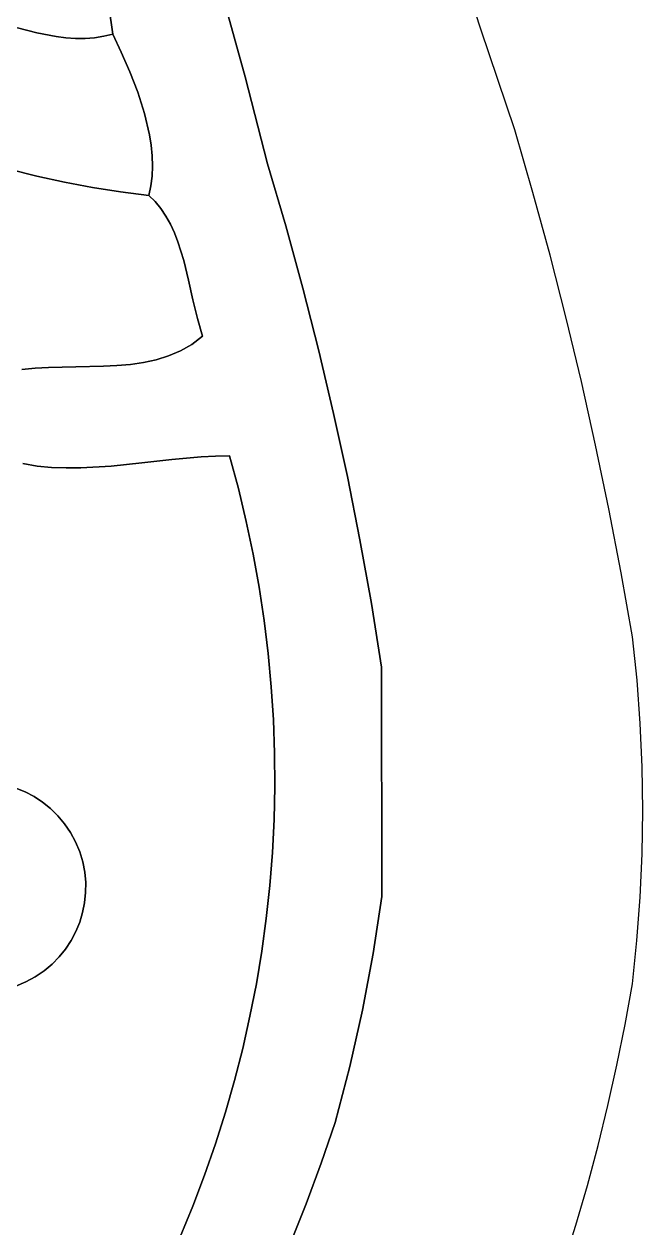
# Model space of a CAD drawing. Header units: inches. Extents: x 36.3 to 71.4, y 17.4 to 61.7.
# Drawn here: x 65.167 to 67.589, y 21.181 to 25.893 of the extents above; entities that cross this region are included whole.
import ezdxf

# ---------------------------------------------------------------- set-up
doc = ezdxf.new("R2010")
doc.units = ezdxf.units.IN
doc.layers.add('SURFACES_FOR_SKETCHUP', color=7, linetype='Continuous')

msp = doc.modelspace()

# ---------------------------------------------------------------- linework, layer by layer
at = {"layer": 'SURFACES_FOR_SKETCHUP'}
for points, invisible_edges in [([(66.0331, 25.686), (66.8279, 26.2682), (65.9387, 26.0247)], 3), ([(66.8279, 26.2682), (66.0331, 25.686), (66.9545, 25.8724)], 3), ([(65.1422, 25.878), (65.4603, 26.1733), (65.0677, 25.9019)], 3), ([(65.2177, 25.8579), (65.4603, 26.1733), (65.1422, 25.878)], 3), ([(65.4603, 26.1733), (65.2177, 25.8579), (65.4815, 26.0674)], 3), ([(65.2934, 25.8434), (65.4815, 26.0674), (65.2177, 25.8579)], 3), ([(65.2934, 25.8434), (65.3312, 25.8389), (65.4815, 26.0674)], 10), ([(65.4996, 25.9609), (65.4815, 26.0674), (65.3312, 25.8389)], 10), ([(65.4996, 25.9609), (65.5146, 25.8538), (65.9387, 26.0247)], 10), ([(65.548, 25.7826), (65.9387, 26.0247), (65.5146, 25.8538)], 3), ([(65.5813, 25.7061), (65.9387, 26.0247), (65.548, 25.7826)], 3), ([(65.9387, 26.0247), (65.5813, 25.7061), (66.0331, 25.686)], 3), ([(65.3312, 25.8389), (65.3687, 25.8366), (65.4996, 25.9609)], 10), ([(65.3687, 25.8366), (65.4059, 25.8367), (65.4996, 25.9609)], 10), ([(65.4059, 25.8367), (65.4426, 25.8394), (65.4996, 25.9609)], 10), ([(65.4426, 25.8394), (65.4789, 25.845), (65.4996, 25.9609)], 10), ([(65.5146, 25.8538), (65.4996, 25.9609), (65.4789, 25.845)], 2), ([(65.2177, 25.8579), (65.1422, 25.878), (65.0017, 25.3546)], 10), ([(66.1204, 25.3454), (66.9545, 25.8724), (66.0331, 25.686)], 3), ([(66.9545, 25.8724), (66.1204, 25.3454), (67.0873, 25.4787)], 3), ([(65.0017, 25.3546), (65.1088, 25.3245), (65.2177, 25.8579)], 10), ([(65.2934, 25.8434), (65.2177, 25.8579), (65.1088, 25.3245)], 10), ([(65.1088, 25.3245), (65.2167, 25.2975), (65.2934, 25.8434)], 10), ([(65.3312, 25.8389), (65.2934, 25.8434), (65.2167, 25.2975)], 10), ([(65.2167, 25.2975), (65.3253, 25.2737), (65.3312, 25.8389)], 10), ([(65.3687, 25.8366), (65.3312, 25.8389), (65.3253, 25.2737)], 10), ([(65.6123, 25.6257), (65.3687, 25.8366), (65.3253, 25.2737)], 11), ([(65.3687, 25.8366), (65.5813, 25.7061), (65.4059, 25.8367)], 3), ([(65.5813, 25.7061), (65.3687, 25.8366), (65.6123, 25.6257)], 3), ([(65.548, 25.7826), (65.4426, 25.8394), (65.4059, 25.8367)], 9), ([(65.548, 25.7826), (65.4059, 25.8367), (65.5813, 25.7061)], 3), ([(65.548, 25.7826), (65.4789, 25.845), (65.4426, 25.8394)], 9), ([(65.548, 25.7826), (65.5146, 25.8538), (65.4789, 25.845)], 8), ([(65.6123, 25.6257), (66.0331, 25.686), (65.5813, 25.7061)], 3), ([(65.6387, 25.543), (66.0331, 25.686), (65.6123, 25.6257)], 3), ([(65.6584, 25.4597), (66.0331, 25.686), (65.6387, 25.543)], 3), ([(65.6584, 25.4597), (65.6651, 25.4183), (66.0331, 25.686)], 10), ([(66.0331, 25.686), (65.6651, 25.4183), (66.1204, 25.3454)], 3), ([(65.6123, 25.6257), (65.3253, 25.2737), (65.6387, 25.543)], 3), ([(65.4346, 25.2531), (65.6387, 25.543), (65.3253, 25.2737)], 3), ([(65.6387, 25.543), (65.4346, 25.2531), (65.6584, 25.4597)], 3), ([(65.6584, 25.4597), (65.4346, 25.2531), (65.6651, 25.4183)], 3), ([(66.1916, 25.1028), (67.0873, 25.4787), (66.1204, 25.3454)], 3), ([(67.0873, 25.4787), (66.1916, 25.1028), (67.1583, 25.2338)], 3), ([(65.5446, 25.2358), (65.6651, 25.4183), (65.4346, 25.2531)], 3), ([(65.6651, 25.4183), (65.5446, 25.2358), (65.6692, 25.3774)], 3), ([(65.6651, 25.4183), (65.6692, 25.3774), (66.1204, 25.3454)], 10), ([(65.6692, 25.3774), (65.5446, 25.2358), (65.6705, 25.337)], 3), ([(65.6692, 25.3774), (65.6705, 25.337), (66.1204, 25.3454)], 10), ([(65.1088, 25.3245), (64.874, 24.7561), (65.2167, 25.2975)], 3), ([(65.6688, 25.2975), (65.6705, 25.337), (65.5446, 25.2358)], 10), ([(65.6688, 25.2975), (65.7028, 25.1707), (66.1204, 25.3454)], 11), ([(65.6705, 25.337), (65.6688, 25.2975), (66.1204, 25.3454)], 10), ([(65.7226, 25.1412), (66.1204, 25.3454), (65.7028, 25.1707)], 3), ([(65.7401, 25.1095), (66.1204, 25.3454), (65.7226, 25.1412)], 3), ([(65.7555, 25.0759), (66.1204, 25.3454), (65.7401, 25.1095)], 3), ([(66.1204, 25.3454), (65.7555, 25.0759), (66.1916, 25.1028)], 3), ([(64.874, 24.7561), (64.9415, 24.6822), (65.2167, 25.2975)], 10), ([(65.3253, 25.2737), (65.2167, 25.2975), (64.9415, 24.6822)], 10), ([(65.263, 24.5489), (65.3253, 25.2737), (64.9415, 24.6822)], 11), ([(65.3703, 24.5514), (65.3253, 25.2737), (65.263, 24.5489)], 3), ([(65.3253, 25.2737), (65.3703, 24.5514), (65.4346, 25.2531)], 3), ([(65.6637, 25.259), (65.6688, 25.2975), (65.5446, 25.2358)], 10), ([(65.655, 25.2218), (65.6637, 25.259), (65.5446, 25.2358)], 2), ([(65.6637, 25.259), (65.655, 25.2218), (65.6803, 25.1977)], 8), ([(65.6637, 25.259), (65.7028, 25.1707), (65.6688, 25.2975)], 3), ([(65.6637, 25.259), (65.6803, 25.1977), (65.7028, 25.1707)], 9), ([(65.4779, 24.5533), (65.4346, 25.2531), (65.3703, 24.5514)], 3), ([(65.4346, 25.2531), (65.4779, 24.5533), (65.5446, 25.2358)], 3), ([(65.7921, 24.9668), (65.5446, 25.2358), (65.4779, 24.5533)], 11), ([(65.6803, 25.1977), (65.655, 25.2218), (65.5446, 25.2358)], 8), ([(65.7226, 25.1412), (65.7028, 25.1707), (65.5446, 25.2358)], 10), ([(65.7555, 25.0759), (65.7401, 25.1095), (65.5446, 25.2358)], 10), ([(65.7921, 24.9668), (65.7692, 25.0407), (65.5446, 25.2358)], 10), ([(65.6803, 25.1977), (65.5446, 25.2358), (65.7028, 25.1707)], 3), ([(65.7401, 25.1095), (65.7226, 25.1412), (65.5446, 25.2358)], 10), ([(65.7692, 25.0407), (65.7555, 25.0759), (65.5446, 25.2358)], 10), ([(66.2585, 24.8591), (67.1583, 25.2338), (66.1916, 25.1028)], 3), ([(67.1583, 25.2338), (66.2585, 24.8591), (67.2255, 24.9879)], 3), ([(65.7692, 25.0407), (66.1916, 25.1028), (65.7555, 25.0759)], 3), ([(65.7921, 24.9668), (66.1916, 25.1028), (65.7692, 25.0407)], 3), ([(65.811, 24.8904), (66.1916, 25.1028), (65.7921, 24.9668)], 3), ([(66.1916, 25.1028), (65.811, 24.8904), (66.2585, 24.8591)], 3), ([(66.3209, 24.6143), (67.2255, 24.9879), (66.2585, 24.8591)], 3), ([(67.2255, 24.9879), (66.3209, 24.6143), (67.2889, 24.7411)], 3), ([(65.531, 24.5558), (65.7921, 24.9668), (65.4779, 24.5533)], 3), ([(65.811, 24.8904), (65.7921, 24.9668), (65.531, 24.5558)], 10), ([(65.531, 24.5558), (65.5834, 24.5604), (65.811, 24.8904)], 10), ([(65.5834, 24.5604), (65.6347, 24.5678), (65.811, 24.8904)], 10), ([(65.8282, 24.8139), (65.811, 24.8904), (65.6347, 24.5678)], 10), ([(65.8282, 24.8139), (66.2585, 24.8591), (65.811, 24.8904)], 3), ([(65.8457, 24.7399), (66.2585, 24.8591), (65.8282, 24.8139)], 3), ([(65.8657, 24.6709), (66.2585, 24.8591), (65.8457, 24.7399)], 3), ([(66.2585, 24.8591), (65.8657, 24.6709), (66.3209, 24.6143)], 3), ([(65.6347, 24.5678), (65.6847, 24.5786), (65.8282, 24.8139)], 10), ([(65.6847, 24.5786), (65.7331, 24.5936), (65.8282, 24.8139)], 10), ([(65.8457, 24.7399), (65.8282, 24.8139), (65.7331, 24.5936)], 10), ([(65.7331, 24.5936), (65.7796, 24.6135), (65.8457, 24.7399)], 10), ([(65.8239, 24.639), (65.8457, 24.7399), (65.7796, 24.6135)], 3), ([(65.8239, 24.639), (65.8657, 24.6709), (65.8457, 24.7399)], 8), ([(66.3789, 24.3684), (67.2889, 24.7411), (66.3209, 24.6143)], 3), ([(67.2889, 24.7411), (66.3789, 24.3684), (67.3484, 24.4933)], 3), ([(65.003, 24.6032), (65.2102, 24.5457), (64.9415, 24.6822)], 3), ([(65.263, 24.5489), (64.9415, 24.6822), (65.2102, 24.5457)], 3), ([(65.8657, 24.6709), (65.8239, 24.639), (65.971, 24.2026)], 10), ([(65.971, 24.2026), (66.3209, 24.6143), (65.8657, 24.6709)], 11), ([(65.003, 24.6032), (65.1582, 24.5402), (65.2102, 24.5457)], 9), ([(65.7331, 24.5936), (65.8607, 24.1988), (65.7796, 24.6135)], 3), ([(65.7796, 24.6135), (65.9166, 24.2018), (65.8239, 24.639)], 3), ([(65.9166, 24.2018), (65.7796, 24.6135), (65.8607, 24.1988)], 3), ([(65.971, 24.2026), (65.8239, 24.639), (65.9166, 24.2018)], 3), ([(66.3209, 24.6143), (65.971, 24.2026), (66.3789, 24.3684)], 3), ([(65.263, 24.5489), (65.3318, 24.1552), (65.3703, 24.5514)], 3), ([(65.3901, 24.1557), (65.3703, 24.5514), (65.3318, 24.1552)], 3), ([(65.3703, 24.5514), (65.3901, 24.1557), (65.4779, 24.5533)], 3), ([(65.5085, 24.1628), (65.4779, 24.5533), (65.3901, 24.1557)], 3), ([(65.4779, 24.5533), (65.5085, 24.1628), (65.531, 24.5558)], 3), ([(65.6276, 24.175), (65.531, 24.5558), (65.5085, 24.1628)], 3), ([(65.531, 24.5558), (65.6276, 24.175), (65.5834, 24.5604)], 3), ([(65.5834, 24.5604), (65.6276, 24.175), (65.6347, 24.5678)], 3), ([(65.7457, 24.1883), (65.6347, 24.5678), (65.6276, 24.175)], 3), ([(65.6347, 24.5678), (65.7457, 24.1883), (65.6847, 24.5786)], 3), ([(65.6847, 24.5786), (65.7457, 24.1883), (65.7331, 24.5936)], 3), ([(65.8607, 24.1988), (65.7331, 24.5936), (65.7457, 24.1883)], 3), ([(65.1582, 24.5402), (65.1631, 24.1721), (65.2102, 24.5457)], 3), ([(65.218, 24.1629), (65.2102, 24.5457), (65.1631, 24.1721)], 3), ([(65.2102, 24.5457), (65.218, 24.1629), (65.263, 24.5489)], 3), ([(65.2743, 24.1574), (65.263, 24.5489), (65.218, 24.1629)], 3), ([(65.3318, 24.1552), (65.263, 24.5489), (65.2743, 24.1574)], 3), ([(66.4325, 24.1215), (67.3484, 24.4933), (66.3789, 24.3684)], 3), ([(67.3484, 24.4933), (66.4325, 24.1215), (67.4041, 24.2446)], 3), ([(66.3789, 24.3684), (65.971, 24.2026), (66.4325, 24.1215)], 3), ([(66.4817, 23.8737), (67.4041, 24.2446), (66.4325, 24.1215)], 3), ([(67.4041, 24.2446), (66.4817, 23.8737), (67.456, 23.9951)], 3), ([(65.5085, 24.1628), (66.0641, 23.8174), (65.6276, 24.175)], 3), ([(65.6276, 24.175), (66.0369, 23.9463), (65.7457, 24.1883)], 3), ([(66.0369, 23.9463), (65.6276, 24.175), (66.0641, 23.8174)], 3), ([(65.8607, 24.1988), (65.7457, 24.1883), (66.0059, 24.0747)], 10), ([(66.0369, 23.9463), (66.0059, 24.0747), (65.7457, 24.1883)], 10), ([(65.9166, 24.2018), (65.8607, 24.1988), (66.0059, 24.0747)], 10), ([(65.971, 24.2026), (65.9166, 24.2018), (66.0059, 24.0747)], 2), ([(66.0059, 24.0747), (66.4325, 24.1215), (65.971, 24.2026)], 3), ([(64.8875, 23.8607), (65.1718, 22.8872), (65.3901, 24.1557)], 11), ([(65.3318, 24.1552), (64.8875, 23.8607), (65.3901, 24.1557)], 3), ([(64.8875, 23.8607), (65.3318, 24.1552), (64.9509, 23.9708)], 3), ([(64.9509, 23.9708), (65.218, 24.1629), (65.0078, 24.0852)], 3), ([(65.218, 24.1629), (64.9509, 23.9708), (65.2743, 24.1574)], 3), ([(65.2743, 24.1574), (64.9509, 23.9708), (65.3318, 24.1552)], 3), ([(65.1631, 24.1721), (65.0078, 24.0852), (65.218, 24.1629)], 3), ([(65.1718, 22.8872), (66.107, 23.5585), (65.3901, 24.1557)], 11), ([(65.3901, 24.1557), (66.0875, 23.6881), (65.5085, 24.1628)], 3), ([(66.0875, 23.6881), (65.3901, 24.1557), (66.107, 23.5585)], 3), ([(66.0641, 23.8174), (65.5085, 24.1628), (66.0875, 23.6881)], 3), ([(66.0369, 23.9463), (66.4325, 24.1215), (66.0059, 24.0747)], 3), ([(66.4325, 24.1215), (66.0369, 23.9463), (66.4817, 23.8737)], 3), ([(66.5265, 23.625), (67.456, 23.9951), (66.4817, 23.8737)], 3), ([(67.456, 23.9951), (66.5265, 23.625), (67.5041, 23.7447)], 3), ([(66.0641, 23.8174), (66.4817, 23.8737), (66.0369, 23.9463)], 3), ([(65.1718, 22.8872), (64.8875, 23.8607), (65.1353, 22.9022)], 3), ([(66.0875, 23.6881), (66.4817, 23.8737), (66.0641, 23.8174)], 3), ([(66.4817, 23.8737), (66.0875, 23.6881), (66.5265, 23.625)], 3), ([(66.5265, 23.625), (66.5667, 23.3754), (67.5041, 23.7447)], 10), ([(67.5041, 23.7447), (66.5667, 23.3754), (67.5483, 23.4936)], 3), ([(66.107, 23.5585), (66.5265, 23.625), (66.0875, 23.6881)], 3), ([(66.1228, 23.4288), (66.5265, 23.625), (66.107, 23.5585)], 3), ([(66.5265, 23.625), (66.1228, 23.4288), (66.5667, 23.3754)], 3), ([(65.2068, 22.8688), (66.107, 23.5585), (65.1718, 22.8872)], 3), ([(66.107, 23.5585), (65.2068, 22.8688), (66.1228, 23.4288)], 3), ([(67.5662, 23.3244), (67.5483, 23.4936), (66.5667, 23.3754)], 10), ([(65.24, 22.847), (66.1228, 23.4288), (65.2068, 22.8688)], 3), ([(66.1228, 23.4288), (65.24, 22.847), (66.1349, 23.2988)], 3), ([(66.1349, 23.2988), (66.5667, 23.3754), (66.1228, 23.4288)], 3), ([(66.1432, 23.1688), (66.5667, 23.3754), (66.1349, 23.2988)], 3), ([(66.1477, 23.0389), (66.5667, 23.3754), (66.1432, 23.1688)], 3), ([(66.1486, 22.909), (66.5667, 23.3754), (66.1477, 23.0389)], 3), ([(66.5667, 23.3754), (66.1486, 22.909), (66.5672, 22.4783)], 3), ([(67.5789, 23.1547), (67.5662, 23.3244), (66.5667, 23.3754)], 10), ([(67.5866, 22.9849), (67.5789, 23.1547), (66.5667, 23.3754)], 10), ([(66.5667, 23.3754), (66.5672, 22.4783), (67.5866, 22.9849)], 10), ([(65.2711, 22.822), (66.1349, 23.2988), (65.24, 22.847)], 3), ([(66.1349, 23.2988), (65.2711, 22.822), (66.1432, 23.1688)], 3), ([(65.2998, 22.7938), (66.1432, 23.1688), (65.2711, 22.822)], 3), ([(66.1432, 23.1688), (65.2998, 22.7938), (66.1477, 23.0389)], 3), ([(65.3258, 22.7626), (66.1477, 23.0389), (65.2998, 22.7938)], 3), ([(65.349, 22.7284), (66.1477, 23.0389), (65.3258, 22.7626)], 3), ([(66.1477, 23.0389), (65.349, 22.7284), (66.1486, 22.909)], 3), ([(67.5891, 22.8149), (67.5866, 22.9849), (66.5672, 22.4783)], 10), ([(65.369, 22.6913), (65.1353, 22.9022), (64.821, 22.8861)], 11), ([(65.1353, 22.9022), (65.369, 22.6913), (65.1718, 22.8872)], 3), ([(65.369, 22.6913), (66.1486, 22.909), (65.349, 22.7284)], 3), ([(66.1486, 22.909), (65.369, 22.6913), (66.1457, 22.7793)], 3), ([(66.1457, 22.7793), (66.5672, 22.4783), (66.1486, 22.909)], 3), ([(64.6262, 22.3381), (65.1742, 22.1433), (64.821, 22.8861)], 11), ([(65.369, 22.6913), (64.821, 22.8861), (65.1742, 22.1433)], 11), ([(65.369, 22.6913), (65.349, 22.7284), (65.1718, 22.8872)], 10), ([(65.1718, 22.8872), (65.349, 22.7284), (65.2068, 22.8688)], 3), ([(65.2068, 22.8688), (65.349, 22.7284), (65.24, 22.847)], 3), ([(65.2711, 22.822), (65.24, 22.847), (65.3258, 22.7626)], 10), ([(65.349, 22.7284), (65.3258, 22.7626), (65.24, 22.847)], 10), ([(65.3258, 22.7626), (65.2998, 22.7938), (65.2711, 22.822)], 8), ([(67.5865, 22.6449), (67.5891, 22.8149), (66.5672, 22.4783)], 10), ([(65.3851, 22.6524), (66.1457, 22.7793), (65.369, 22.6913)], 3), ([(65.397, 22.6129), (66.1457, 22.7793), (65.3851, 22.6524)], 3), ([(66.1457, 22.7793), (65.397, 22.6129), (66.1391, 22.6499)], 3), ([(66.1391, 22.6499), (66.5672, 22.4783), (66.1457, 22.7793)], 3), ([(65.1742, 22.1433), (65.3851, 22.377), (65.369, 22.6913)], 11), ([(65.3851, 22.377), (65.3965, 22.4148), (65.369, 22.6913)], 10), ([(65.3851, 22.6524), (65.369, 22.6913), (65.3965, 22.4148)], 10), ([(65.4043, 22.4535), (65.4084, 22.493), (65.3851, 22.6524)], 10), ([(65.3851, 22.6524), (65.4084, 22.493), (65.397, 22.6129)], 3), ([(65.3965, 22.4148), (65.4043, 22.4535), (65.3851, 22.6524)], 10), ([(65.4048, 22.5729), (66.1391, 22.6499), (65.397, 22.6129)], 3), ([(66.1391, 22.6499), (65.4048, 22.5729), (66.1289, 22.5208)], 3), ([(66.1391, 22.6499), (66.1289, 22.5208), (66.5672, 22.4783)], 10), ([(67.5865, 22.6449), (66.5672, 22.4783), (67.5787, 22.475)], 3), ([(65.4086, 22.5329), (65.397, 22.6129), (65.4084, 22.493)], 3), ([(65.4086, 22.5329), (65.4048, 22.5729), (65.397, 22.6129)], 8), ([(65.4086, 22.5329), (66.1289, 22.5208), (65.4048, 22.5729)], 3), ([(65.4084, 22.493), (66.1289, 22.5208), (65.4086, 22.5329)], 3), ([(65.4043, 22.4535), (66.115, 22.3921), (65.4084, 22.493)], 3), ([(66.1289, 22.5208), (65.4084, 22.493), (66.115, 22.3921)], 3), ([(66.1289, 22.5208), (66.115, 22.3921), (66.5672, 22.4783)], 10), ([(66.5336, 22.2547), (66.5672, 22.4783), (66.115, 22.3921)], 10), ([(66.5336, 22.2547), (67.5659, 22.3054), (66.5672, 22.4783)], 3), ([(67.5787, 22.475), (66.5672, 22.4783), (67.5659, 22.3054)], 3), ([(65.3965, 22.4148), (66.0975, 22.2639), (65.4043, 22.4535)], 3), ([(66.115, 22.3921), (65.4043, 22.4535), (66.0975, 22.2639)], 3), ([(65.3851, 22.377), (66.0975, 22.2639), (65.3965, 22.4148)], 3), ([(66.115, 22.3921), (66.0975, 22.2639), (66.5336, 22.2547)], 10), ([(64.6262, 22.3381), (64.8599, 22.1272), (65.1742, 22.1433)], 11), ([(65.3851, 22.377), (65.1742, 22.1433), (65.3701, 22.3405)], 3), ([(65.1742, 22.1433), (65.2113, 22.1633), (65.3701, 22.3405)], 10), ([(65.3701, 22.3405), (65.2113, 22.1633), (65.3517, 22.3055)], 3), ([(65.3701, 22.3405), (65.3517, 22.3055), (66.0763, 22.1363)], 10), ([(65.3701, 22.3405), (66.0763, 22.1363), (65.3851, 22.377)], 3), ([(66.0763, 22.1363), (66.0975, 22.2639), (65.3851, 22.377)], 10), ([(65.3517, 22.3055), (65.2113, 22.1633), (65.3299, 22.2723)], 3), ([(65.3299, 22.2723), (66.0515, 22.0093), (65.3517, 22.3055)], 3), ([(66.0763, 22.1363), (65.3517, 22.3055), (66.0515, 22.0093)], 3), ([(67.5659, 22.3054), (66.5336, 22.2547), (67.5479, 22.1362)], 3), ([(65.2113, 22.1633), (65.2455, 22.1865), (65.3299, 22.2723)], 10), ([(65.3049, 22.2413), (65.3299, 22.2723), (65.2455, 22.1865)], 10), ([(65.2455, 22.1865), (65.2767, 22.2125), (65.3049, 22.2413)], 8), ([(65.2767, 22.2125), (66.0231, 21.8831), (65.3049, 22.2413)], 3), ([(65.3049, 22.2413), (66.0231, 21.8831), (65.3299, 22.2723)], 3), ([(66.0515, 22.0093), (65.3299, 22.2723), (66.0231, 21.8831)], 3), ([(66.0975, 22.2639), (66.0763, 22.1363), (66.4919, 22.0324)], 10), ([(66.4919, 22.0324), (66.5336, 22.2547), (66.0975, 22.2639)], 10), ([(66.5336, 22.2547), (66.4919, 22.0324), (67.5194, 21.9768)], 10), ([(67.5194, 21.9768), (67.5479, 22.1362), (66.5336, 22.2547)], 10), ([(65.2455, 22.1865), (65.9911, 21.7577), (65.2767, 22.2125)], 3), ([(66.0231, 21.8831), (65.2767, 22.2125), (65.9911, 21.7577)], 3), ([(65.1742, 22.1433), (65.9163, 21.5096), (65.2113, 22.1633)], 3), ([(65.2113, 22.1633), (65.9555, 21.6332), (65.2455, 22.1865)], 3), ([(65.9555, 21.6332), (65.2113, 22.1633), (65.9163, 21.5096)], 3), ([(65.9911, 21.7577), (65.2455, 22.1865), (65.9555, 21.6332)], 3), ([(64.7085, 21.2525), (65.8274, 21.2658), (65.0958, 22.1153)], 11), ([(64.8599, 22.1272), (64.8977, 22.1158), (65.1742, 22.1433)], 10), ([(65.1353, 22.1272), (65.1742, 22.1433), (64.8977, 22.1158)], 10), ([(65.0958, 22.1153), (65.8736, 21.3872), (65.1353, 22.1272)], 3), ([(65.8736, 21.3872), (65.0958, 22.1153), (65.8274, 21.2658)], 3), ([(65.1353, 22.1272), (65.8736, 21.3872), (65.1742, 22.1433)], 3), ([(65.9163, 21.5096), (65.1742, 22.1433), (65.8736, 21.3872)], 3), ([(66.0763, 22.1363), (66.0515, 22.0093), (66.4919, 22.0324)], 10), ([(66.0231, 21.8831), (66.4423, 21.8118), (66.0515, 22.0093)], 3), ([(66.4919, 22.0324), (66.0515, 22.0093), (66.4423, 21.8118)], 3), ([(66.4919, 22.0324), (66.4423, 21.8118), (67.4522, 21.6602)], 10), ([(67.4522, 21.6602), (67.4875, 21.8181), (66.4919, 22.0324)], 10), ([(67.4875, 21.8181), (67.5194, 21.9768), (66.4919, 22.0324)], 10), ([(65.9911, 21.7577), (66.4423, 21.8118), (66.0231, 21.8831)], 3), ([(66.4423, 21.8118), (65.9911, 21.7577), (66.3848, 21.5931)], 3), ([(66.4423, 21.8118), (66.3848, 21.5931), (67.4136, 21.5032)], 10), ([(67.4136, 21.5032), (67.4522, 21.6602), (66.4423, 21.8118)], 10), ([(65.9911, 21.7577), (65.9555, 21.6332), (66.3848, 21.5931)], 10), ([(65.9555, 21.6332), (65.9163, 21.5096), (66.3294, 21.4336)], 10), ([(66.3294, 21.4336), (66.3848, 21.5931), (65.9555, 21.6332)], 10), ([(66.3848, 21.5931), (66.3294, 21.4336), (67.3263, 21.1916)], 10), ([(67.3716, 21.3469), (67.4136, 21.5032), (66.3848, 21.5931)], 10), ([(67.3716, 21.3469), (66.3848, 21.5931), (67.3263, 21.1916)], 3), ([(65.9163, 21.5096), (65.8736, 21.3872), (66.2708, 21.2754)], 10), ([(66.2708, 21.2754), (66.3294, 21.4336), (65.9163, 21.5096)], 10), ([(66.3294, 21.4336), (66.2708, 21.2754), (67.2776, 21.0373)], 10), ([(67.2776, 21.0373), (67.3263, 21.1916), (66.3294, 21.4336)], 10), ([(66.2091, 21.1183), (65.8736, 21.3872), (65.8274, 21.2658)], 9), ([(66.2091, 21.1183), (66.2708, 21.2754), (65.8736, 21.3872)], 10), ([(64.728, 21.2119), (65.8274, 21.2658), (64.7085, 21.2525)], 3), ([(65.8274, 21.2658), (64.728, 21.2119), (65.7777, 21.1456)], 3), ([(66.2091, 21.1183), (65.8274, 21.2658), (65.7777, 21.1456)], 9), ([(66.2708, 21.2754), (66.2091, 21.1183), (67.2257, 20.8839)], 10), ([(67.2257, 20.8839), (67.2776, 21.0373), (66.2708, 21.2754)], 10), ([(64.7433, 21.1696), (65.7777, 21.1456), (64.728, 21.2119)], 3)]:
    msp.add_3dface(points, dxfattribs=dict(at, invisible_edges=invisible_edges))

doc.saveas('drawing.dxf')
